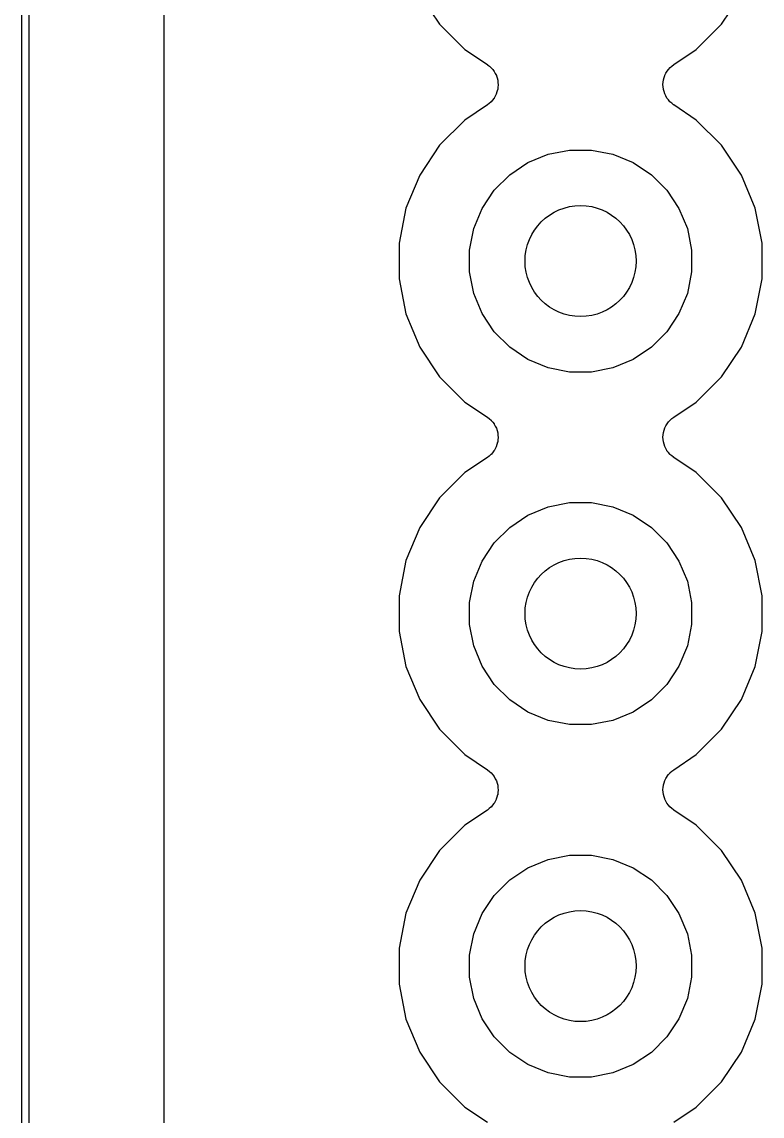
# Model space of a CAD drawing. Extents: x 93 to 144, y -123 to -68.
# Drawn here: x 92.97 to 98.31, y -101.38 to -93.5 of the extents above; entities that cross this region are included whole.
import ezdxf

# ---------------------------------------------------------------- set-up
doc = ezdxf.new("R2010")
doc.units = 0
doc.layers.add('BLACK', color=7, linetype='CONTINUOUS')

msp = doc.modelspace()

# ---------------------------------------------------------------- linework, layer by layer
at = {"layer": 'BLACK', "linetype": 'CONTINUOUS'}
for p, q in [((94, -121.825), (94, -69.175)), ((92.975, -121.001), (92.975, -69.9988)), ((93.025, -70.0012), (93.025, -121)), ((95.8409, -93.2996), (95.984, -93.5138)), ((98.016, -93.5138), (98.1591, -93.2996)), ((95.984, -93.5138), (96.1662, -93.696)), ((97.8338, -93.696), (98.016, -93.5138)), ((96.1662, -93.696), (96.3286, -93.8045)), ((97.6714, -93.8045), (97.8338, -93.696)), ((96.3286, -93.8045), (96.3298, -93.8053)), ((96.3298, -93.8053), (96.3298, -93.8053)), ((96.3298, -93.8053), (96.3299, -93.8054)), ((96.3299, -93.8054), (96.3306, -93.8059)), ((96.3306, -93.8059), (96.3434, -93.8166)), ((97.6587, -93.8149), (97.6714, -93.8045)), ((96.3434, -93.8166), (96.3561, -93.8272)), ((96.3561, -93.8272), (96.3564, -93.8276)), ((96.3564, -93.8276), (96.3567, -93.8279)), ((96.3567, -93.8279), (96.3672, -93.841)), ((96.3672, -93.841), (96.3775, -93.8538)), ((96.3775, -93.8538), (96.3778, -93.8542)), ((96.3778, -93.8542), (96.378, -93.8546)), ((96.378, -93.8546), (96.3857, -93.8694)), ((96.3857, -93.8694), (96.3934, -93.884)), ((96.3934, -93.884), (96.3936, -93.8845)), ((96.3936, -93.8845), (96.3938, -93.8849)), ((96.3938, -93.8849), (96.3985, -93.9009)), ((97.6023, -93.8985), (97.6071, -93.8826)), ((97.6071, -93.8826), (97.6074, -93.8822)), ((97.6074, -93.8822), (97.6075, -93.8818)), ((97.6075, -93.8818), (97.6154, -93.8672)), ((97.6154, -93.8672), (97.6233, -93.8525)), ((97.6233, -93.8525), (97.6236, -93.8522)), ((97.6236, -93.8522), (97.6238, -93.8518)), ((97.6238, -93.8518), (97.6345, -93.8389)), ((97.6345, -93.8389), (97.645, -93.8261)), ((97.645, -93.8261), (97.6454, -93.8259)), ((97.6454, -93.8259), (97.6457, -93.8255)), ((97.6457, -93.8255), (97.6587, -93.8149)), ((96.3985, -93.9009), (96.4032, -93.9168)), ((96.4046, -93.9682), (96.4029, -93.9847)), ((96.4032, -93.9168), (96.4032, -93.9172)), ((96.4032, -93.9172), (96.4033, -93.9177)), ((96.4033, -93.9177), (96.4048, -93.9343)), ((96.4064, -93.9517), (96.4046, -93.9682)), ((96.4048, -93.9343), (96.4064, -93.9508)), ((96.4064, -93.9508), (96.4063, -93.9512)), ((96.4063, -93.9512), (96.4064, -93.9517)), ((97.5936, -93.9483), (97.5954, -93.9318)), ((97.5937, -93.9488), (97.5936, -93.9483)), ((97.5936, -93.9492), (97.5937, -93.9488)), ((97.5952, -93.9658), (97.5936, -93.9492)), ((97.5967, -93.9823), (97.5952, -93.9658)), ((97.5954, -93.9318), (97.5971, -93.9153)), ((97.5971, -93.9153), (97.5973, -93.9148)), ((97.5973, -93.9144), (97.6023, -93.8985)), ((97.5973, -93.9148), (97.5973, -93.9144)), ((96.3762, -94.0482), (96.3656, -94.0609)), ((96.3764, -94.0478), (96.3762, -94.0482)), ((96.3767, -94.0475), (96.3764, -94.0478)), ((96.3846, -94.0327), (96.3767, -94.0475)), ((96.3925, -94.0182), (96.3846, -94.0327)), ((96.3926, -94.0178), (96.3925, -94.0182)), ((96.3929, -94.0174), (96.3926, -94.0178)), ((96.3978, -94.0014), (96.3929, -94.0174)), ((96.4027, -93.9856), (96.3978, -94.0014)), ((96.4029, -93.9847), (96.4027, -93.9852)), ((96.4027, -93.9852), (96.4027, -93.9856)), ((97.5968, -93.9828), (97.5967, -93.9823)), ((97.5968, -93.9832), (97.5968, -93.9828)), ((97.6016, -93.9992), (97.5968, -93.9832)), ((97.6062, -94.0151), (97.6016, -93.9992)), ((97.6064, -94.0155), (97.6062, -94.0151)), ((97.6066, -94.016), (97.6064, -94.0155)), ((97.6143, -94.0307), (97.6066, -94.016)), ((97.622, -94.0454), (97.6143, -94.0307)), ((97.6222, -94.0458), (97.622, -94.0454)), ((97.6225, -94.0462), (97.6222, -94.0458)), ((97.6329, -94.0592), (97.6225, -94.0462)), ((96.3286, -94.0955), (96.1662, -94.204)), ((96.3415, -94.0849), (96.3286, -94.0955)), ((96.3543, -94.0745), (96.3415, -94.0849)), ((96.3546, -94.0741), (96.3543, -94.0745)), ((96.355, -94.0739), (96.3546, -94.0741)), ((96.3656, -94.0609), (96.355, -94.0739)), ((97.6433, -94.0721), (97.6329, -94.0592)), ((97.6436, -94.0724), (97.6433, -94.0721)), ((97.6439, -94.0728), (97.6436, -94.0724)), ((97.6567, -94.0834), (97.6439, -94.0728)), ((97.6694, -94.0941), (97.6567, -94.0834)), ((97.6701, -94.0946), (97.6694, -94.0941)), ((97.6701, -94.0947), (97.6701, -94.0946)), ((97.6702, -94.0947), (97.6701, -94.0947)), ((97.6714, -94.0955), (97.6702, -94.0947)), ((97.8338, -94.204), (97.6714, -94.0955)), ((96.1662, -94.204), (95.984, -94.3862)), ((98.016, -94.3862), (97.8338, -94.204)), ((95.984, -94.3862), (95.8409, -94.6004)), ((96.7666, -94.4507), (96.9212, -94.42)), ((96.9212, -94.42), (97.0788, -94.42)), ((97.0788, -94.42), (97.2334, -94.4507)), ((98.1591, -94.6004), (98.016, -94.3862)), ((96.49, -94.5986), (96.6211, -94.511)), ((96.6211, -94.511), (96.7666, -94.4507)), ((97.2334, -94.4507), (97.3789, -94.511)), ((97.3789, -94.511), (97.51, -94.5986)), ((95.8409, -94.6004), (95.7423, -94.8385)), ((96.3786, -94.71), (96.49, -94.5986)), ((97.51, -94.5986), (97.6214, -94.71)), ((98.2577, -94.8385), (98.1591, -94.6004)), ((96.291, -94.8411), (96.3786, -94.71)), ((97.6214, -94.71), (97.709, -94.8411)), ((95.7423, -94.8385), (95.692, -95.0912)), ((98.308, -95.0912), (98.2577, -94.8385)), ((96.2307, -94.9866), (96.291, -94.8411)), ((97.709, -94.8411), (97.7693, -94.9866)), ((96.2, -95.1412), (96.2307, -94.9866)), ((97.7693, -94.9866), (97.8, -95.1412)), ((95.692, -95.0912), (95.692, -95.3488)), ((96.2, -95.2988), (96.2, -95.1412)), ((97.8, -95.1412), (97.8, -95.2988)), ((98.308, -95.3488), (98.308, -95.0912)), ((96.2307, -95.4534), (96.2, -95.2988)), ((97.8, -95.2988), (97.7693, -95.4534)), ((95.692, -95.3488), (95.7423, -95.6015)), ((98.2577, -95.6015), (98.308, -95.3488)), ((96.291, -95.5989), (96.2307, -95.4534)), ((97.7693, -95.4534), (97.709, -95.5989)), ((95.7423, -95.6015), (95.8409, -95.8396)), ((96.3786, -95.73), (96.291, -95.5989)), ((97.709, -95.5989), (97.6214, -95.73)), ((98.1591, -95.8396), (98.2577, -95.6015)), ((96.49, -95.8414), (96.3786, -95.73)), ((97.6214, -95.73), (97.51, -95.8414)), ((95.8409, -95.8396), (95.984, -96.0538)), ((96.6211, -95.929), (96.49, -95.8414)), ((97.51, -95.8414), (97.3789, -95.929)), ((98.016, -96.0538), (98.1591, -95.8396)), ((96.7666, -95.9893), (96.6211, -95.929)), ((97.3789, -95.929), (97.2334, -95.9893)), ((96.9212, -96.02), (96.7666, -95.9893)), ((97.0788, -96.02), (96.9212, -96.02)), ((97.2334, -95.9893), (97.0788, -96.02)), ((95.984, -96.0538), (96.1662, -96.236)), ((97.8338, -96.236), (98.016, -96.0538)), ((96.1662, -96.236), (96.3286, -96.3445)), ((97.6714, -96.3445), (97.8338, -96.236)), ((96.3286, -96.3445), (96.3298, -96.3453)), ((96.3298, -96.3453), (96.3298, -96.3453)), ((96.3298, -96.3453), (96.3299, -96.3454)), ((96.3299, -96.3454), (96.3306, -96.3459)), ((96.3306, -96.3459), (96.3434, -96.3566)), ((96.3434, -96.3566), (96.3561, -96.3672)), ((96.3561, -96.3672), (96.3564, -96.3676)), ((96.3564, -96.3676), (96.3567, -96.3679)), ((96.3567, -96.3679), (96.3672, -96.381)), ((96.3672, -96.381), (96.3775, -96.3938)), ((96.3775, -96.3938), (96.3778, -96.3942)), ((96.3778, -96.3942), (96.378, -96.3946)), ((96.378, -96.3946), (96.3857, -96.4094)), ((96.3857, -96.4094), (96.3934, -96.424)), ((97.6075, -96.4218), (97.6154, -96.4072)), ((97.6154, -96.4072), (97.6233, -96.3925)), ((97.6233, -96.3925), (97.6236, -96.3922)), ((97.6236, -96.3922), (97.6238, -96.3918)), ((97.6238, -96.3918), (97.6345, -96.3789)), ((97.6345, -96.3789), (97.645, -96.3661)), ((97.645, -96.3661), (97.6454, -96.3659)), ((97.6454, -96.3659), (97.6457, -96.3655)), ((97.6457, -96.3655), (97.6587, -96.3549)), ((97.6587, -96.3549), (97.6714, -96.3445)), ((96.3934, -96.424), (96.3936, -96.4245)), ((96.3936, -96.4245), (96.3938, -96.4249)), ((96.3938, -96.4249), (96.3985, -96.4409)), ((96.3985, -96.4409), (96.4032, -96.4568)), ((96.4032, -96.4568), (96.4032, -96.4572)), ((96.4032, -96.4572), (96.4033, -96.4577)), ((96.4033, -96.4577), (96.4048, -96.4743)), ((96.4064, -96.4917), (96.4046, -96.5082)), ((96.4048, -96.4743), (96.4064, -96.4908)), ((96.4064, -96.4908), (96.4063, -96.4912)), ((96.4063, -96.4912), (96.4064, -96.4917)), ((97.5936, -96.4883), (97.5954, -96.4718)), ((97.5937, -96.4888), (97.5936, -96.4883)), ((97.5936, -96.4892), (97.5937, -96.4888)), ((97.5952, -96.5058), (97.5936, -96.4892)), ((97.5954, -96.4718), (97.5971, -96.4553)), ((97.5971, -96.4553), (97.5973, -96.4548)), ((97.5973, -96.4544), (97.6023, -96.4385)), ((97.5973, -96.4548), (97.5973, -96.4544)), ((97.6023, -96.4385), (97.6071, -96.4226)), ((97.6071, -96.4226), (97.6074, -96.4222)), ((97.6074, -96.4222), (97.6075, -96.4218)), ((96.3846, -96.5727), (96.3767, -96.5875)), ((96.3925, -96.5582), (96.3846, -96.5727)), ((96.3926, -96.5578), (96.3925, -96.5582)), ((96.3929, -96.5574), (96.3926, -96.5578)), ((96.3978, -96.5414), (96.3929, -96.5574)), ((96.4027, -96.5256), (96.3978, -96.5414)), ((96.4029, -96.5247), (96.4027, -96.5252)), ((96.4027, -96.5252), (96.4027, -96.5256)), ((96.4046, -96.5082), (96.4029, -96.5247)), ((97.5967, -96.5223), (97.5952, -96.5058)), ((97.5968, -96.5228), (97.5967, -96.5223)), ((97.5968, -96.5232), (97.5968, -96.5228)), ((97.6016, -96.5392), (97.5968, -96.5232)), ((97.6062, -96.5551), (97.6016, -96.5392)), ((97.6064, -96.5555), (97.6062, -96.5551)), ((97.6066, -96.556), (97.6064, -96.5555)), ((97.6143, -96.5707), (97.6066, -96.556)), ((97.622, -96.5854), (97.6143, -96.5707)), ((96.3286, -96.6355), (96.1662, -96.744)), ((96.3415, -96.6249), (96.3286, -96.6355)), ((96.3543, -96.6145), (96.3415, -96.6249)), ((96.3546, -96.6141), (96.3543, -96.6145)), ((96.355, -96.6139), (96.3546, -96.6141)), ((96.3656, -96.6009), (96.355, -96.6139)), ((96.3762, -96.5882), (96.3656, -96.6009)), ((96.3764, -96.5878), (96.3762, -96.5882)), ((96.3767, -96.5875), (96.3764, -96.5878)), ((97.6222, -96.5858), (97.622, -96.5854)), ((97.6225, -96.5862), (97.6222, -96.5858)), ((97.6329, -96.5992), (97.6225, -96.5862)), ((97.6433, -96.6121), (97.6329, -96.5992)), ((97.6436, -96.6124), (97.6433, -96.6121)), ((97.6439, -96.6128), (97.6436, -96.6124)), ((97.6567, -96.6234), (97.6439, -96.6128)), ((97.6694, -96.6341), (97.6567, -96.6234)), ((97.6701, -96.6346), (97.6694, -96.6341)), ((97.6701, -96.6347), (97.6701, -96.6346)), ((97.6702, -96.6347), (97.6701, -96.6347)), ((97.6714, -96.6355), (97.6702, -96.6347)), ((97.8338, -96.744), (97.6714, -96.6355)), ((96.1662, -96.744), (95.984, -96.9262)), ((98.016, -96.9262), (97.8338, -96.744)), ((95.984, -96.9262), (95.8409, -97.1404)), ((96.7666, -96.9907), (96.9212, -96.96)), ((96.9212, -96.96), (97.0788, -96.96)), ((97.0788, -96.96), (97.2334, -96.9907)), ((98.1591, -97.1404), (98.016, -96.9262)), ((96.6211, -97.051), (96.7666, -96.9907)), ((97.2334, -96.9907), (97.3789, -97.051)), ((96.49, -97.1386), (96.6211, -97.051)), ((97.3789, -97.051), (97.51, -97.1386)), ((95.8409, -97.1404), (95.7423, -97.3785)), ((96.3786, -97.25), (96.49, -97.1386)), ((97.51, -97.1386), (97.6214, -97.25)), ((98.2577, -97.3785), (98.1591, -97.1404)), ((96.291, -97.3811), (96.3786, -97.25)), ((97.6214, -97.25), (97.709, -97.3811)), ((95.7423, -97.3785), (95.692, -97.6312)), ((96.2307, -97.5266), (96.291, -97.3811)), ((97.709, -97.3811), (97.7693, -97.5266)), ((98.308, -97.6312), (98.2577, -97.3785)), ((96.2, -97.6812), (96.2307, -97.5266)), ((97.7693, -97.5266), (97.8, -97.6812)), ((95.692, -97.6312), (95.692, -97.8888)), ((98.308, -97.8888), (98.308, -97.6312)), ((96.2, -97.8388), (96.2, -97.6812)), ((97.8, -97.6812), (97.8, -97.8388)), ((95.692, -97.8888), (95.7423, -98.1415)), ((96.2307, -97.9934), (96.2, -97.8388)), ((97.8, -97.8388), (97.7693, -97.9934)), ((98.2577, -98.1415), (98.308, -97.8888)), ((96.291, -98.1389), (96.2307, -97.9934)), ((97.7693, -97.9934), (97.709, -98.1389)), ((95.7423, -98.1415), (95.8409, -98.3796)), ((96.3786, -98.27), (96.291, -98.1389)), ((97.709, -98.1389), (97.6214, -98.27)), ((98.1591, -98.3796), (98.2577, -98.1415)), ((96.49, -98.3814), (96.3786, -98.27)), ((97.6214, -98.27), (97.51, -98.3814)), ((95.8409, -98.3796), (95.984, -98.5938)), ((96.6211, -98.469), (96.49, -98.3814)), ((97.51, -98.3814), (97.3789, -98.469)), ((98.016, -98.5938), (98.1591, -98.3796)), ((96.7666, -98.5293), (96.6211, -98.469)), ((96.9212, -98.56), (96.7666, -98.5293)), ((97.2334, -98.5293), (97.0788, -98.56)), ((97.3789, -98.469), (97.2334, -98.5293)), ((95.984, -98.5938), (96.1662, -98.776)), ((97.0788, -98.56), (96.9212, -98.56)), ((97.8338, -98.776), (98.016, -98.5938)), ((96.1662, -98.776), (96.3286, -98.8845)), ((97.6714, -98.8845), (97.8338, -98.776)), ((96.3286, -98.8845), (96.3298, -98.8853)), ((96.3298, -98.8853), (96.3298, -98.8853)), ((96.3298, -98.8853), (96.3299, -98.8854)), ((96.3299, -98.8854), (96.3306, -98.8859)), ((96.3306, -98.8859), (96.3434, -98.8966)), ((96.3434, -98.8966), (96.3561, -98.9072)), ((96.3561, -98.9072), (96.3564, -98.9076)), ((96.3564, -98.9076), (96.3567, -98.9079)), ((96.3567, -98.9079), (96.3672, -98.921)), ((96.3672, -98.921), (96.3775, -98.9338)), ((96.3775, -98.9338), (96.3778, -98.9342)), ((96.3778, -98.9342), (96.378, -98.9346)), ((96.378, -98.9346), (96.3857, -98.9494)), ((97.6154, -98.9472), (97.6233, -98.9325)), ((97.6233, -98.9325), (97.6236, -98.9322)), ((97.6236, -98.9322), (97.6238, -98.9318)), ((97.6238, -98.9318), (97.6345, -98.9189)), ((97.6345, -98.9189), (97.645, -98.9061)), ((97.645, -98.9061), (97.6454, -98.9059)), ((97.6454, -98.9059), (97.6457, -98.9055)), ((97.6457, -98.9055), (97.6587, -98.8949)), ((97.6587, -98.8949), (97.6714, -98.8845)), ((96.3857, -98.9494), (96.3934, -98.964)), ((96.3934, -98.964), (96.3936, -98.9645)), ((96.3936, -98.9645), (96.3938, -98.9649)), ((96.3938, -98.9649), (96.3985, -98.9809)), ((96.3985, -98.9809), (96.4032, -98.9968)), ((96.4032, -98.9968), (96.4032, -98.9972)), ((96.4032, -98.9972), (96.4033, -98.9977)), ((96.4033, -98.9977), (96.4048, -99.0143)), ((96.4048, -99.0143), (96.4064, -99.0308)), ((97.5936, -99.0283), (97.5954, -99.0118)), ((97.5954, -99.0118), (97.5971, -98.9953)), ((97.5971, -98.9953), (97.5973, -98.9948)), ((97.5973, -98.9944), (97.6023, -98.9785)), ((97.5973, -98.9948), (97.5973, -98.9944)), ((97.6023, -98.9785), (97.6071, -98.9626)), ((97.6071, -98.9626), (97.6074, -98.9622)), ((97.6074, -98.9622), (97.6075, -98.9618)), ((97.6075, -98.9618), (97.6154, -98.9472)), ((96.3978, -99.0814), (96.3929, -99.0974)), ((96.4027, -99.0656), (96.3978, -99.0814)), ((96.4029, -99.0647), (96.4027, -99.0652)), ((96.4027, -99.0652), (96.4027, -99.0656)), ((96.4046, -99.0482), (96.4029, -99.0647)), ((96.4064, -99.0317), (96.4046, -99.0482)), ((96.4064, -99.0308), (96.4063, -99.0312)), ((96.4063, -99.0312), (96.4064, -99.0317)), ((97.5937, -99.0288), (97.5936, -99.0283)), ((97.5936, -99.0292), (97.5937, -99.0288)), ((97.5952, -99.0458), (97.5936, -99.0292)), ((97.5967, -99.0623), (97.5952, -99.0458)), ((97.5968, -99.0628), (97.5967, -99.0623)), ((97.5968, -99.0632), (97.5968, -99.0628)), ((97.6016, -99.0792), (97.5968, -99.0632)), ((97.6062, -99.0951), (97.6016, -99.0792)), ((97.6064, -99.0955), (97.6062, -99.0951)), ((97.6066, -99.096), (97.6064, -99.0955)), ((97.6143, -99.1107), (97.6066, -99.096)), ((96.3286, -99.1755), (96.1662, -99.284)), ((96.3415, -99.1649), (96.3286, -99.1755)), ((96.3543, -99.1545), (96.3415, -99.1649)), ((96.3546, -99.1541), (96.3543, -99.1545)), ((96.355, -99.1539), (96.3546, -99.1541)), ((96.3656, -99.1409), (96.355, -99.1539)), ((96.3762, -99.1282), (96.3656, -99.1409)), ((96.3764, -99.1278), (96.3762, -99.1282)), ((96.3767, -99.1275), (96.3764, -99.1278)), ((96.3846, -99.1127), (96.3767, -99.1275)), ((96.3925, -99.0982), (96.3846, -99.1127)), ((96.3926, -99.0978), (96.3925, -99.0982)), ((96.3929, -99.0974), (96.3926, -99.0978)), ((97.622, -99.1254), (97.6143, -99.1107)), ((97.6222, -99.1258), (97.622, -99.1254)), ((97.6225, -99.1262), (97.6222, -99.1258)), ((97.6329, -99.1392), (97.6225, -99.1262)), ((97.6433, -99.1521), (97.6329, -99.1392)), ((97.6436, -99.1524), (97.6433, -99.1521)), ((97.6439, -99.1528), (97.6436, -99.1524)), ((97.6567, -99.1634), (97.6439, -99.1528)), ((97.6694, -99.1741), (97.6567, -99.1634)), ((97.6701, -99.1746), (97.6694, -99.1741)), ((97.6701, -99.1747), (97.6701, -99.1746)), ((97.6702, -99.1747), (97.6701, -99.1747)), ((97.6714, -99.1755), (97.6702, -99.1747)), ((97.8338, -99.284), (97.6714, -99.1755)), ((96.1662, -99.284), (95.984, -99.4662)), ((98.016, -99.4662), (97.8338, -99.284)), ((95.984, -99.4662), (95.8409, -99.6804)), ((98.1591, -99.6804), (98.016, -99.4662)), ((96.6211, -99.591), (96.7666, -99.5307)), ((96.7666, -99.5307), (96.9212, -99.5)), ((96.9212, -99.5), (97.0788, -99.5)), ((97.0788, -99.5), (97.2334, -99.5307)), ((97.2334, -99.5307), (97.3789, -99.591)), ((96.49, -99.6786), (96.6211, -99.591)), ((97.3789, -99.591), (97.51, -99.6786)), ((95.8409, -99.6804), (95.7423, -99.9185)), ((96.3786, -99.79), (96.49, -99.6786)), ((97.51, -99.6786), (97.6214, -99.79)), ((98.2577, -99.9185), (98.1591, -99.6804)), ((96.291, -99.9211), (96.3786, -99.79)), ((97.6214, -99.79), (97.709, -99.9211)), ((95.7423, -99.9185), (95.692, -100.171)), ((96.2307, -100.067), (96.291, -99.9211)), ((97.709, -99.9211), (97.7693, -100.067)), ((98.308, -100.171), (98.2577, -99.9185)), ((96.2, -100.221), (96.2307, -100.067)), ((97.7693, -100.067), (97.8, -100.221)), ((95.692, -100.171), (95.692, -100.429)), ((98.308, -100.429), (98.308, -100.171)), ((96.2, -100.379), (96.2, -100.221)), ((97.8, -100.221), (97.8, -100.379)), ((95.692, -100.429), (95.7423, -100.682)), ((96.2307, -100.533), (96.2, -100.379)), ((97.8, -100.379), (97.7693, -100.533)), ((98.2577, -100.682), (98.308, -100.429)), ((96.291, -100.679), (96.2307, -100.533)), ((97.7693, -100.533), (97.709, -100.679)), ((95.7423, -100.682), (95.8409, -100.92)), ((96.3786, -100.81), (96.291, -100.679)), ((97.709, -100.679), (97.6214, -100.81)), ((98.1591, -100.92), (98.2577, -100.682)), ((96.49, -100.921), (96.3786, -100.81)), ((97.6214, -100.81), (97.51, -100.921)), ((95.8409, -100.92), (95.984, -101.134)), ((96.6211, -101.009), (96.49, -100.921)), ((97.51, -100.921), (97.3789, -101.009)), ((98.016, -101.134), (98.1591, -100.92)), ((96.7666, -101.069), (96.6211, -101.009)), ((97.3789, -101.009), (97.2334, -101.069)), ((95.984, -101.134), (96.1662, -101.316)), ((96.9212, -101.1), (96.7666, -101.069)), ((97.0788, -101.1), (96.9212, -101.1)), ((97.2334, -101.069), (97.0788, -101.1)), ((97.8338, -101.316), (98.016, -101.134)), ((96.1662, -101.316), (96.3286, -101.424)), ((97.6714, -101.424), (97.8338, -101.316))]:
    msp.add_line(p, q, dxfattribs=at)
at = {"layer": 'BLACK'}
for centre in [(97, -95.22), (97, -95.22), (97, -97.76), (97, -97.76), (97, -100.3), (97, -100.3)]:
    msp.add_circle(centre, 0.4, dxfattribs=at)

doc.saveas('drawing.dxf')
